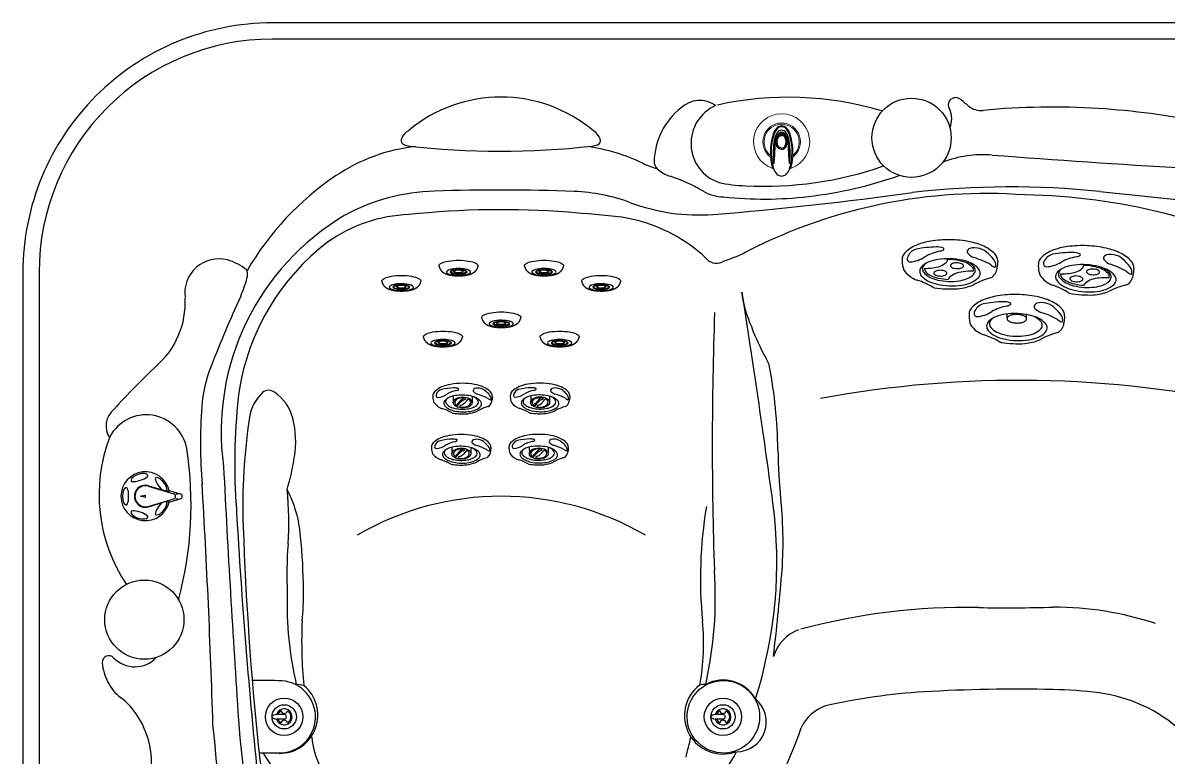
# Model space of a CAD drawing. Extents: x 941 to 1034, y 781 to 934.
# Drawn here: x 941.4 to 996.5, y 854.3 to 889.7 of the extents above; entities that cross this region are included whole.
import ezdxf

# ---------------------------------------------------------------- set-up
doc = ezdxf.new("R2010")
doc.units = 0
doc.header["$MEASUREMENT"] = 0
for name, color, linetype in [('1', 4, 'Continuous'), ('CL', 8, 'Continuous'), ('DIM', 3, 'Continuous')]:
    doc.layers.add(name, color=color, linetype=linetype)

# ---------------------------------------------------------------- blocks, each defined once
blk = doc.blocks.new('MINIJET')
at = {"layer": '1', "color": 3}
for p, q in [((0.268, 0.23), (0.202, 0.23)), ((0.268, -0.23), (0.202, -0.23))]:
    blk.add_line(p, q, dxfattribs=at)
at = {"layer": '1', "color": 3, "extrusion": (2.34069e-18, 2.77556e-17, -1)}
for centre, major_axis, start_param, end_param in [((0, 0), (0, 0.94), 3.096514, 6.328264), ((0.297, 0), (0, 0.58), 1.213768, 7.496953), ((0.268, 0), (0, 0.2), 1.213768, 7.496953), ((0.278, 0), (0, 0.379), 6.174551, 9.533412)]:
    blk.add_ellipse(centre, major_axis=major_axis, ratio=0.28756, start_param=start_param, end_param=end_param, dxfattribs=at)
at = {"layer": '1', "color": 3, "extrusion": (2.34069e-18, -2.77556e-17, -1)}
for centre, major_axis, start_param, end_param in [((0.297, 0), (0, 0.58), 4.355360367553331, 10.63854567473292), ((0.268, 0), (0, 0.23), 1.213768, 7.496953)]:
    blk.add_ellipse(centre, major_axis=major_axis, ratio=0.28756, start_param=start_param, end_param=end_param, dxfattribs=at)
at = {"layer": '1', "color": 3, "extrusion": (2.34069e-18, -8.32667e-17, -1)}
blk.add_ellipse((0.297, 0), major_axis=(0, 0.407), ratio=0.28756, start_param=4.355360367553329, end_param=10.63854567473291, dxfattribs=at)
at = {"layer": '1', "color": 3}
for points, knots in [([(0.012, -0.939), (0.047, -0.932), (0.079, -0.923), (0.11, -0.911), (0.138, -0.898), (0.169, -0.881), (0.196, -0.862), (0.221, -0.843), (0.243, -0.824), (0.269, -0.796), (0.292, -0.769), (0.312, -0.742), (0.329, -0.716), (0.351, -0.678), (0.369, -0.64), (0.385, -0.602), (0.399, -0.565), (0.411, -0.527), (0.428, -0.467), (0.441, -0.406), (0.453, -0.343), (0.462, -0.279), (0.469, -0.213), (0.474, -0.162), (0.477, -0.11), (0.478, -0.057), (0.479, -0.005), (0.479, 0.048), (0.476, 0.111), (0.473, 0.174), (0.467, 0.236), (0.46, 0.297), (0.452, 0.348), (0.443, 0.399), (0.432, 0.448), (0.42, 0.496), (0.406, 0.543), (0.389, 0.593), (0.368, 0.642), (0.343, 0.692), (0.32, 0.73), (0.293, 0.768), (0.259, 0.807), (0.228, 0.837), (0.19, 0.867), (0.157, 0.888), (0.12, 0.907), (0.078, 0.923), (0.033, 0.935), (0.012, 0.939)], [1.258846, 1.258846, 1.28405, 1.309253, 1.334457, 1.359661, 1.389764, 1.419868, 1.449972, 1.480075, 1.522807, 1.565539, 1.60827, 1.651002, 1.715116, 1.779231, 1.843346, 1.90746, 1.971575, 2.071337, 2.171099, 2.270861, 2.370623, 2.470385, 2.54716, 2.623934, 2.700709, 2.777484, 2.854259, 2.947334, 3.040409, 3.133485, 3.22656, 3.306164, 3.385768, 3.465372, 3.544977, 3.624581, 3.7092, 3.79382, 3.87844, 3.94015, 4.001861, 4.063571, 4.110156, 4.15674, 4.191384, 4.226028, 4.260673, 4.295317, 4.310282, 4.310282]), ([(0.266, -0.377), (0.262, -0.375), (0.256, -0.369), (0.25, -0.361), (0.242, -0.35), (0.235, -0.335), (0.226, -0.316), (0.218, -0.293), (0.211, -0.268), (0.204, -0.238), (0.197, -0.205), (0.192, -0.17), (0.188, -0.132), (0.184, -0.092), (0.182, -0.052), (0.181, -0.01), (0.181, 0.031), (0.183, 0.073), (0.186, 0.113), (0.19, 0.152), (0.195, 0.189), (0.201, 0.224), (0.208, 0.256), (0.216, 0.285), (0.224, 0.31), (0.233, 0.332), (0.242, 0.349), (0.25, 0.361), (0.257, 0.37), (0.263, 0.375), (0.266, 0.377)], [5.178052, 5.178052, 5.268561, 5.359069, 5.444224, 5.529379, 5.614534, 5.70861, 5.802687, 5.896764, 5.997577, 6.09839, 6.199203, 6.302796, 6.406388, 6.50998, 6.614493, 6.719006, 6.823518, 6.927955, 7.032392, 7.136828, 7.2401, 7.343372, 7.446644, 7.546427, 7.646211, 7.745995, 7.837037, 7.928079, 8.019121, 8.102376, 8.102376])]:
    blk.add_open_spline(points, degree=1, knots=knots, dxfattribs=at)
blk = doc.blocks.new('MIDJET')
at = {"layer": '1', "color": 2}
for p, q in [((-0.807, 1.23), (-0.838, 1.197)), ((1.234, -0.77), (1.097, -0.894))]:
    blk.add_line(p, q, dxfattribs=at)
at = {"layer": '1', "color": 3}
for p, q in [((-0.108, 0.542), (-0.326, 0.317)), ((-0.279, 0.064), (-0.061, 0.08)), ((-0.004, 0.138), (-0.223, 0.122)), ((0.279, -0.064), (0.061, -0.08)), ((0.532, -0.105), (0.326, -0.317))]:
    blk.add_line(p, q, dxfattribs=at)
at = {"layer": '1', "color": 2}
blk.add_lwpolyline([(1.234, -0.77, 0.194738), (1.316, -0.571, 0.099647), (1.238, -0.169, 0.057272), (1.021, 0.223, 0.043868), (0.641, 0.666, 0.043868), (0.19, 1.037, 0.057272), (-0.206, 1.246, 0.099647), (-0.609, 1.316, 0.194738), (-0.807, 1.23, 0.194738)], format="xyb", dxfattribs=at)
blk.add_lwpolyline([(-0.667, 0.613, 0.188918), (-0.726, 0.482, 0.101146), (-0.686, 0.223, 0.059435), (-0.556, -0.03, 0.045845), (-0.323, -0.316, 0.045845), (-0.041, -0.555, 0.059435), (0.21, -0.69, 0.101146), (0.468, -0.735, 0.188918), (0.6, -0.678, 0.188918), (0.659, -0.547, 0.101146), (0.619, -0.289, 0.059435), (0.489, -0.035, 0.045845), (0.255, 0.251, 0.045845), (-0.026, 0.49, 0.059435), (-0.278, 0.624, 0.101146), (-0.535, 0.669, 0.188918)], format="xyb", close=True, dxfattribs=at)
at = {"layer": '1', "color": 3}
for points in [[(-0.555, 0.609, 0.188918), (-0.606, 0.495, 0.101146), (-0.572, 0.269, 0.059435), (-0.458, 0.048, 0.045845), (-0.255, -0.201, 0.045845), (-0.009, -0.409, 0.059435), (0.21, -0.527, 0.101146), (0.434, -0.566, 0.188918), (0.549, -0.517, 0.188918), (0.601, -0.402, 0.101146), (0.566, -0.177, 0.010554), (0.549, -0.136, 0.045845)], [(-0.39, 0.657, 0.021992), (-0.44, 0.658, 0.188918), (-0.555, 0.609, 0.188918)]]:
    blk.add_lwpolyline(points, format="xyb", dxfattribs=at)
at = {"layer": '1', "color": 2}
for centre, radius, start, end in [((-0.221, 0.619), 0.845, 136.8727, 156.0974), ((-0.193, 0.85), 0.808, 172.0799, 208.2707), ((-2.843, -0.597), 2.211, 15.4841, 28.7649), ((-0.612, 0.022), 0.104, 195.4841, 218.053), ((2.071, 2.122), 3.511, 218.053, 229.6922), ((0.924, 0.956), 1.884, 233.3562, 247.6134), ((-0.306, -2.906), 2.18, 61.2651, 76.3978), ((0.792, -0.902), 0.104, 241.2651, 266.3557), ((0.812, -0.592), 0.416, 266.3557, 313.34)]:
    blk.add_arc(centre, radius, start, end, dxfattribs=at)
at = {"layer": '1', "color": 3}
for centre, radius, start, end in [((-0.613, 1.075), 0.0962, 115.5379, 218.2409), ((-0.474, 0.816), 0.391, 62.4424, 117.4848), ((-1.936, -1.52), 3.145, 47.4817, 58.5207), ((-0.112, 1.702), 0.897, 229.9802, 260.5708), ((-0.573, -0.519), 1.374, 56.5538, 76.7899), ((0.316, 0.845), 0.255, 238.8727, 267.0119), ((-0.196, 0.367), 0.578, 27.8789, 48.1982), ((0.287, 0.62), 0.0336, 299.1672, 31.2427), ((0.805, 0.013), 0.0642, 124.7288, 178.1555), ((1.238, -0.001), 0.497, 178.1555, 204.6324), ((0.835, -0.031), 0.117, 65.0552, 124.7288), ((0.624, -0.412), 0.552, 358.337, 61.8827), ((-1.284, -1.415), 2.396, 17.1965, 30.2424), ((0.346, -0.545), 0.838, 347.7491, 8.0156), ((1.473, -0.643), 0.472, 187.8464, 204.9741), ((1.065, -0.823), 0.0273, 223.4142, 307.3046), ((0.946, -0.662), 0.228, 306.4319, 344.5426)]:
    blk.add_arc(centre, radius, start, end, dxfattribs=at)
for centre, major_axis, start_param, end_param in [((0, 0), (-0.326, 0.317), 1.091268269871018, 7.374453577050604), ((0, 0), (-0.276, 0.268), 4.477221, 7.019846), ((-0.29, 0.084), (-0.0179, 0.0174), 0.736661, 2.662065), ((-0.234, 0.142), (-0.0179, 0.0174), 0.736661, 2.662065), ((0.163, -0.326), (-0.358, 0.349), 5.204989, 5.803657), ((0.219, -0.268), (-0.358, 0.349), 5.216913, 5.803657), ((0.175, 0.077), (-0.0538, 0.0523), 2.063397, 4.477221), ((-0.175, -0.077), (-0.0538, 0.0523), 5.204989, 7.618814), ((0, 0), (-0.276, 0.268), 1.335628, 3.878254), ((-0.163, 0.326), (-0.358, 0.349), 2.063397, 2.662065), ((0.29, -0.084), (-0.0179, 0.0174), 3.878254, 5.803657)]:
    blk.add_ellipse(centre, major_axis=major_axis, ratio=0.587975, start_param=start_param, end_param=end_param, dxfattribs=at)
blk = doc.blocks.new('JET-HSS-Rot')
at = {"layer": '1', "color": 2}
for p, q in [((0.984, 2.3), (1.28, 2.282)), ((0.984, -2.3), (1.056, -2.298))]:
    blk.add_line(p, q, dxfattribs=at)
blk.add_lwpolyline([(0.984, 2.3, 0.194738), (0.662, 2.17, 0.099647), (0.288, 1.626, 0.057272), (0.082, 0.936, 0.043868), (0, 0, 0.043868), (0.082, -0.936, 0.057272), (0.288, -1.626, 0.099647), (0.662, -2.17, 0.194738), (0.984, -2.3, 0.194738)], format="xyb", dxfattribs=at)
blk.add_lwpolyline([(1.536, -1.445, 0.188918), (1.753, -1.364, 0.101146), (2.005, -1.027, 0.059435), (2.15, -0.592, 0.045845), (2.216, -0.001, 0.045845), (2.173, 0.591, 0.059435), (2.045, 1.032, 0.101146), (1.806, 1.379, 0.188918), (1.592, 1.468, 0.188918), (1.376, 1.387, 0.101146), (1.123, 1.05, 0.059435), (0.978, 0.615, 0.045845), (0.913, 0.024, 0.045845), (0.955, -0.568, 0.059435), (1.083, -1.009, 0.101146), (1.322, -1.356, 0.188918)], format="xyb", close=True, dxfattribs=at)
at = {"layer": '1', "color": 3}
for points in [[(1.497, 1.133, 0.05275), (1.452, 1.138, 0.201072), (1.295, 1.077, 0.097869), (1.106, 0.8, 0.054977), (0.998, 0.449, 0.041817), (0.949, -0.03, 0.007193), (0.948, -0.114, 0.054977)], [(1.414, -1.311, 0.188918), (1.603, -1.241, 0.101146), (1.823, -0.947, 0.059435), (1.949, -0.568, 0.045845), (2.007, -0.053, 0.045845), (1.969, 0.464, 0.059435), (1.858, 0.848, 0.101146), (1.65, 1.15, 0.188918), (1.463, 1.227, 0.188918), (1.274, 1.157, 0.101146), (1.055, 0.863, 0.010554), (1.026, 0.798, 0.045845)], [(1.497, 1.133, 0.00103), (1.497, 1.121, 0.041817), (1.528, 0.64, 0.054977), (1.621, 0.285, 0.097869), (1.8, 0.001, 0.146765), (1.909, -0.061, 0.201072)], [(1.399, -1.218, 0.034613), (1.368, -0.82, 0.054977), (1.275, -0.465, 0.097869), (1.096, -0.181, 0.193766), (0.948, -0.114, 0.201072)], [(1.406, -1.218, 0.201072), (1.562, -1.156, 0.097869), (1.752, -0.88, 0.054977), (1.859, -0.529, 0.040785), (1.909, -0.061, 0.041817)], [(1.172, -1.175, 0.021992), (1.228, -1.234, 0.188918), (1.414, -1.311, 0.188918)], [(1.172, -1.175, 0.021992), (1.228, -1.234, 0.188918), (1.414, -1.311, 0.188918)]]:
    blk.add_lwpolyline(points, format="xyb", dxfattribs=at)
for points in [[(1.246, 0.028, 0.191184), (1.292, 0.046, 0.100578), (1.344, 0.121, 0.058587), (1.372, 0.215, 0.045064), (1.383, 0.343, 0.045064), (1.371, 0.471, 0.058587), (1.342, 0.565, 0.100578), (1.289, 0.639, 0.191184), (1.244, 0.657, 0.191184), (1.198, 0.639, 0.100578), (1.146, 0.565, 0.058587), (1.118, 0.47, 0.045064), (1.107, 0.342, 0.045064), (1.119, 0.214, 0.058587), (1.148, 0.12, 0.100578), (1.201, 0.046, 0.191184)], [(1.617, -0.76, 0.191184), (1.662, -0.742, 0.100578), (1.714, -0.668, 0.058587), (1.743, -0.573, 0.045064), (1.754, -0.445, 0.045064), (1.742, -0.317, 0.058587), (1.713, -0.223, 0.100578), (1.66, -0.149, 0.191184), (1.615, -0.131, 0.191184), (1.569, -0.149, 0.100578), (1.517, -0.224, 0.058587), (1.489, -0.318, 0.045064), (1.477, -0.446, 0.045064), (1.49, -0.574, 0.058587), (1.519, -0.668, 0.100578), (1.571, -0.742, 0.191184)]]:
    blk.add_lwpolyline(points, format="xyb", close=True, dxfattribs=at)
at = {"layer": '1'}
blk.add_lwpolyline([(1.399, -1.218, 0.007033), (1.406, -1.218, 0.201072)], format="xyb", dxfattribs=at)
blk.add_lwpolyline([(1.399, -1.218, 0.007033), (1.406, -1.218, 0.201072)], format="xyb", dxfattribs=at)
at = {"layer": '1', "color": 3}
for centre, radius, start, end in [((1.183, 1.847), 0.366, 80.8518, 118.9625), ((1.235, 2.165), 0.0439, 357.8341, 81.7245), ((1.258, 1.195), 0.889, 132.7569, 196.3026), ((1.724, 1.025), 1.349, 122.169, 142.4355), ((4.562, 0.132), 3.857, 151.6164, 164.6623), ((0.568, 2.431), 0.76, 322.2664, 339.394), ((0.095, 1.439), 0.801, 312.5754, 339.0523), ((0.583, 1.008), 0.188, 199.4752, 259.1487), ((0.567, 0.925), 0.103, 259.1487, 312.5754), ((1.287, -0.625), 0.931, 162.2988, 182.6181), ((0.453, -0.355), 0.0541, 73.5871, 165.6626), ((0.16, -0.575), 0.411, 13.2926, 41.4318), ((2.731, -0.06), 2.211, 190.9737, 211.2098), ((5.417, -0.499), 5.062, 181.9016, 192.9406), ((1.085, -1.451), 0.629, 196.8623, 251.9047), ((-0.343, -2.033), 1.443, 4.4001, 34.9907), ((0.943, -1.903), 0.155, 249.9578, 352.6608)]:
    blk.add_arc(centre, radius, start, end, dxfattribs=at)
at = {"layer": '1', "color": 2}
for centre, radius, start, end in [((1.254, 1.613), 0.669, 40.7757, 87.76), ((1.634, 1.941), 0.168, 15.685, 40.7757), ((5.174, 2.935), 3.51, 195.685, 210.8178), ((-0.652, -0.001), 3.033, 7.7761, 22.0333), ((-3.284, 0.004), 5.652, 352.4729, 4.1121), ((5.378, -2.583), 3.559, 149.904, 163.1848), ((2.153, -0.714), 0.168, 329.904, 352.4729), ((0.729, -1.167), 1.301, 306.4998, 342.6906), ((1.026, -0.938), 1.361, 271.2926, 290.5173)]:
    blk.add_arc(centre, radius, start, end, dxfattribs=at)
blk = doc.blocks.new('AIRVALVE')
at = {"layer": '1', "color": 3}
for points in [[(0, -0.361, -0.315142), (-0.226, -0.203, -0.18995), (-0.227, 0.196, -0.321841), (0, 0.358, -0.321841)], [(0, -0.301, -0.313827), (-0.177, -0.179, -0.191301), (-0.177, 0.18, -0.313824), (0, 0.302, -0.313824)], [(0, -0.361, 0.315142), (0.226, -0.203, 0.18995), (0.226, 0.196, 0.321841), (0, 0.358, 0.321841)], [(0, -0.301, 0.313827), (0.176, -0.179, 0.191301), (0.177, 0.18, 0.313824), (0, 0.302, 0.313824)]]:
    blk.add_lwpolyline(points, format="xyb", dxfattribs=at)
at = {"layer": '1', "color": 2, "linetype": 'Continuous', "lineweight": 0}
for centre, start, end in [((-0.001, 0), 89.9806, 250.9039), ((0, 0), 289.0961, 90.0194)]:
    blk.add_arc(centre, 1.35, start, end, dxfattribs=at)
at = {"layer": '1', "color": 3, "lineweight": 0}
for centre, radius, start, end in [((-0.001, 0), 0.904, 89.971, 234.0158), ((-0.001, 0), 0.846, 89.9691, 230.785), ((0, 0), 0.904, 305.9842, 90.029), ((0, 0), 0.846, 309.215, 90.0309)]:
    blk.add_arc(centre, radius, start, end, dxfattribs=at)
at = {"layer": '1', "color": 3}
for centre, radius, start, end in [((0.288, 0.156), 0.727, 137.3155, 162.114), ((0.285, 0.168), 0.679, 134.6535, 155.2206), ((-0.001, 0.449), 0.316, 89.9436, 140.7663), ((-0.001, 0.314), 0.247, 89.9147, 149.361), ((-0.001, 0.458), 0.271, 89.8214, 134.6535), ((0, 0.449), 0.316, 39.2337, 90.0564), ((0, 0.458), 0.271, 45.3465, 90.1786), ((0, 0.314), 0.247, 30.639, 90.0853), ((-0.286, 0.168), 0.679, 24.7794, 45.3465), ((-0.289, 0.156), 0.727, 17.886, 42.6845), ((2.301, -0.493), 2.841, 162.114, 183.2782), ((1.83, -0.428), 2.334, 157.8169, 183.0748), ((0.861, -0.196), 1.249, 149.361, 174.2752), ((-4.441, 0.724), 4.188, 348.9682, 350.9757), ((0.802, -0.203), 1.125, 159.5686, 175.7316), ((0.319, -0.032), 0.632, 154.5984, 170.9757), ((0.075, 0.068), 0.349, 134.6301, 159.5686), ((0.537, -0.136), 0.873, 146.1687, 154.5984), ((0, 0.224), 0.227, 90.0848, 146.1687), ((0.016, 0.128), 0.266, 93.7523, 134.6301), ((-0.001, 0.224), 0.227, 33.8313, 89.9152), ((-0.017, 0.128), 0.266, 45.3699, 86.2477), ((-0.076, 0.068), 0.349, 20.4314, 45.3699), ((-0.538, -0.136), 0.873, 25.4016, 33.8313), ((-0.862, -0.196), 1.249, 5.7248, 30.639), ((-0.319, -0.032), 0.632, 9.0243, 25.4016), ((-0.803, -0.203), 1.125, 4.2684, 20.4314), ((4.441, 0.724), 4.188, 189.0243, 191.0318), ((-1.831, -0.428), 2.334, 356.9252, 22.1831), ((-2.301, -0.493), 2.841, 356.7218, 17.886), ((4.917, -0.603), 5.325, 174.2752, 183.1265), ((-6.839, -0.536), 6.484, 355.7451, 1.0002), ((2.459, -0.449), 2.815, 172.4176, 179.4691), ((10.219, -0.764), 10.561, 178.1966, 179.7723), ((6.947, -0.661), 7.288, 175.7316, 178.1966), ((-6.948, -0.661), 7.288, 1.8034, 4.2684), ((-2.46, -0.449), 2.815, 0.5309, 7.5824), ((-10.22, -0.764), 10.561, 0.2277, 1.8034), ((6.838, -0.536), 6.484, 178.9998, 184.2549), ((-4.918, -0.603), 5.325, 356.8735, 5.7248), ((2.713, -0.478), 3.255, 184.4542, 194.1778), ((2.224, -0.515), 2.725, 180.8159, 195.4905), ((0.602, -0.839), 1.003, 183.1265, 190.4498), ((-0.355, -1.015), 0.0297, 190.4498, 209.0932), ((-0.338, -1.006), 0.0492, 209.0932, 215.3978), ((-0.376, -1.032), 0.00301, 215.3978, 350.8779), ((-0.409, -1.014), 0.0406, 333.001, 349.5922), ((-2.094, -0.715), 1.752, 350.2174, 359.7723), ((2.093, -0.715), 1.752, 180.2277, 189.7826), ((0.408, -1.014), 0.0406, 190.4078, 206.999), ((0.375, -1.032), 0.00301, 189.1221, 324.6022), ((0.337, -1.006), 0.0492, 324.6022, 330.9068), ((0.354, -1.015), 0.0297, 330.9068, 349.5502), ((-0.603, -0.839), 1.003, 349.5502, 356.8735), ((-2.225, -0.515), 2.725, 344.5095, 359.1841), ((-2.714, -0.478), 3.255, 345.8222, 355.5458), ((-0.438, -1.262), 0.0149, 250.8083, 302.5982), ((-0.438, -1.261), 0.0152, 302.5014, 335.002), ((-0.414, -1.27), 0.0106, 81.6045, 167.3023), ((-0.445, -1.375), 0.119, 70.118, 74.2786), ((-0.41, -1.276), 0.0151, 21.315, 66.3223), ((0.207, -1.099), 0.626, 193.2713, 228.3179), ((-0.001, -1.348), 0.301, 226.3593, 270.087), ((0, -1.348), 0.301, 269.913, 313.6407), ((-0.208, -1.099), 0.626, 311.6821, 346.7287), ((0.409, -1.276), 0.0151, 113.6777, 158.685), ((0.444, -1.375), 0.119, 105.7214, 109.882), ((0.413, -1.27), 0.0106, 12.6977, 98.3955), ((0.437, -1.261), 0.0152, 204.998, 237.4986), ((0.437, -1.262), 0.0149, 237.4018, 289.1917)]:
    blk.add_arc(centre, radius, start, end, dxfattribs=at)
blk = doc.blocks.new('JET-HSS-Standard')
at = {"layer": '1', "color": 2}
for p, q in [((0.984, 2.3), (1.28, 2.282)), ((1.162, 0.474), (0.952, 0.472)), ((1.166, -0.466), (0.941, -0.471)), ((0.984, -2.3), (1.056, -2.298))]:
    blk.add_line(p, q, dxfattribs=at)
blk.add_lwpolyline([(0.984, 2.3, 0.194738), (0.662, 2.17, 0.099647), (0.288, 1.626, 0.057272), (0.082, 0.936, 0.043868), (0, 0, 0.043868), (0.082, -0.936, 0.057272), (0.288, -1.626, 0.099647), (0.662, -2.17, 0.194738), (0.984, -2.3, 0.194738)], format="xyb", dxfattribs=at)
for points in [[(1.536, -1.445, 0.188918), (1.753, -1.364, 0.101146), (2.005, -1.027, 0.059435), (2.15, -0.592, 0.045845), (2.216, -0.001, 0.045845), (2.173, 0.591, 0.059435), (2.045, 1.032, 0.101146), (1.806, 1.379, 0.188918), (1.592, 1.468, 0.188918), (1.376, 1.387, 0.101146), (1.123, 1.05, 0.059435), (0.978, 0.615, 0.045845), (0.913, 0.024, 0.045845), (0.955, -0.568, 0.059435), (1.083, -1.009, 0.101146), (1.322, -1.356, 0.188918)], [(1.166, -0.466, 0.191184), (1.234, -0.439, 0.100578), (1.312, -0.328, 0.058587), (1.354, -0.186, 0.045064), (1.371, 0.005, 0.045064), (1.353, 0.196, 0.058587), (1.309, 0.337, 0.100578), (1.231, 0.447, 0.191184), (1.162, 0.474, 0.191184), (1.095, 0.447, 0.100578), (1.017, 0.336, 0.058587), (0.974, 0.194, 0.045064), (0.958, 0.003, 0.045064), (0.976, -0.188, 0.058587), (1.019, -0.329, 0.100578), (1.098, -0.44, 0.191184)]]:
    blk.add_lwpolyline(points, format="xyb", close=True, dxfattribs=at)
at = {"layer": '1', "color": 3}
for points in [[(1.414, -1.311, 0.188918), (1.603, -1.241, 0.101146), (1.823, -0.947, 0.059435), (1.949, -0.568, 0.045845), (2.007, -0.053, 0.045845), (1.969, 0.464, 0.059435), (1.858, 0.848, 0.101146), (1.65, 1.15, 0.188918), (1.463, 1.227, 0.188918), (1.274, 1.157, 0.101146), (1.055, 0.863, 0.010554), (1.026, 0.798, 0.045845)], [(1.172, -1.175, 0.021992), (1.228, -1.234, 0.188918), (1.414, -1.311, 0.188918)]]:
    blk.add_lwpolyline(points, format="xyb", dxfattribs=at)
for centre, radius, start, end in [((1.183, 1.847), 0.366, 80.8518, 118.9625), ((1.235, 2.165), 0.0439, 357.8341, 81.7245), ((1.258, 1.195), 0.889, 132.7569, 196.3026), ((1.724, 1.025), 1.349, 122.169, 142.4355), ((4.562, 0.132), 3.857, 151.6164, 164.6623), ((0.568, 2.431), 0.76, 322.2664, 339.394), ((0.095, 1.439), 0.801, 312.5754, 339.0523), ((0.583, 1.008), 0.188, 199.4752, 259.1487), ((0.567, 0.925), 0.103, 259.1487, 312.5754), ((1.287, -0.625), 0.931, 162.2988, 182.6181), ((0.453, -0.355), 0.0541, 73.5871, 165.6626), ((0.16, -0.575), 0.411, 13.2926, 41.4318), ((2.731, -0.06), 2.211, 190.9737, 211.2098), ((5.417, -0.499), 5.062, 181.9016, 192.9406), ((1.085, -1.451), 0.629, 196.8623, 251.9047), ((-0.343, -2.033), 1.443, 4.4001, 34.9907), ((0.943, -1.903), 0.155, 249.9578, 352.6608)]:
    blk.add_arc(centre, radius, start, end, dxfattribs=at)
at = {"layer": '1', "color": 2}
for centre, radius, start, end in [((1.254, 1.613), 0.669, 40.7757, 87.76), ((1.634, 1.941), 0.168, 15.685, 40.7757), ((5.174, 2.935), 3.51, 195.685, 210.8178), ((-0.652, -0.001), 3.033, 7.7761, 22.0333), ((-3.284, 0.004), 5.652, 352.4729, 4.1121), ((5.378, -2.583), 3.559, 149.904, 163.1848), ((2.153, -0.714), 0.168, 329.904, 352.4729), ((0.729, -1.167), 1.301, 306.4998, 342.6906), ((1.026, -0.938), 1.361, 271.2926, 290.5173)]:
    blk.add_arc(centre, radius, start, end, dxfattribs=at)
blk = doc.blocks.new('2005ENVOY')
at = {"layer": '1', "color": 3}
for p, q in [((6.025, 66.712), (7.256, 66.344)), ((7.35, 66.344), (7.474, 66.344)), ((6.025, 65.737), (7.256, 66.105)), ((7.35, 66.105), (7.474, 66.105)), ((12.57, 55.722), (12.201, 55.722)), ((33.68, 55.722), (33.311, 55.722)), ((12.57, 55.502), (12.201, 55.502)), ((33.68, 55.502), (33.311, 55.502))]:
    blk.add_line(p, q, dxfattribs=at)
at = {"layer": '1', "color": 2}
for p, q in [((6.044, 66.732), (6.716, 66.532)), ((5.643, 66.225), (5.893, 66.285)), ((5.893, 66.165), (5.643, 66.225)), ((5.893, 66.165), (5.893, 66.285)), ((7.005, 66.49), (7.087, 66.49)), ((7.087, 66.49), (7.573, 66.344)), ((6.044, 65.717), (6.716, 65.917)), ((7.005, 65.96), (7.087, 65.96)), ((7.087, 65.96), (7.573, 66.105))]:
    blk.add_line(p, q, dxfattribs=at)
at = {"layer": '1', "linetype": 'Continuous'}
blk.add_lwpolyline([(81, 0, 0.414214), (93, 12), (93, 77, 0.414214), (81, 89), (12, 89, 0.414214), (0, 77), (0, 12, 0.414214), (12, 0)], format="xyb", close=True, dxfattribs=at)
at = {"layer": '1', "color": 3, "linetype": 'Continuous'}
blk.add_lwpolyline([(81, 0.779, 0.414214), (92.221, 12), (92.221, 77, 0.414214), (81, 88.221), (12, 88.221, 0.414214), (0.779, 77), (0.779, 12, 0.414214), (12, 0.779)], format="xyb", close=True, dxfattribs=at)
at = {"layer": '1', "color": 2, "linetype": 'Continuous'}
for centre in [(42.753, 83.471), (5.843, 60.288)]:
    blk.add_circle(centre, 1.906, dxfattribs=at)
at = {"layer": '1', "color": 2}
for centre in [(12.57, 55.612), (33.68, 55.612)]:
    blk.add_circle(centre, 0.9, dxfattribs=at)
at = {"layer": '1', "color": 3}
for centre in [(12.57, 55.612), (33.68, 55.612)]:
    blk.add_circle(centre, 0.585, dxfattribs=at)
for centre, radius, start, end in [((22.996, 78.503), 6.927, 49.8854, 129.9571), ((36.823, 69.605), 15.817, 73.3702, 102.4622), ((44.876, 85.053), 0.354, 56.5675, 217.2719), ((33.752, 82.248), 3.384, 128.3239, 178.7109), ((32.569, 83.924), 1.341, 55.2788, 133.0733), ((34.13, 83.206), 1.987, 114.0111, 251.2326), ((39.992, 78.897), 8.211, 47.9405, 51.7834), ((46.1, 85.787), 1, 232.5581, 275.3891), ((43.536, 84.391), 1.149, 337.4528, 22.9113), ((18.926, 83.146), 0.767, 119.5892, 155.8319), ((26.873, 82.991), 1, 25.1058, 54.0663), ((18.395, 83.343), 0.205, 145.3185, 232.9578), ((27.571, 83.344), 0.219, 291.3803, 18.9188), ((19.84, 74.536), 8.569, 96.3587, 124.0449), ((18.602, 83.692), 0.61, 237.2174, 262.0825), ((23.019, 121.981), 39.152, 263.398, 276.3836), ((25.692, 73.469), 9.704, 64.7773, 81.1115), ((27.25, 84.165), 1.101, 276.3836, 291.3803), ((46.212, 77.232), 5.428, 85.527, 111.1662), ((31.764, 86.36), 4.546, 244.7773, 253.9144), ((30.82, 82.318), 0.453, 175.9399, 227.248), ((35.679, 98.51), 17.366, 266.959, 289.2742), ((80.696, 518.045), 436.731, 265.52698, 266.73593), ((22.863, 70.062), 13.969, 124.0449, 149.8498), ((31.659, 83.226), 1.689, 227.248, 252.0676), ((28.686, 74.038), 7.968, 59.6936, 72.0676), ((35.328, 101.304), 20.802, 276.7991, 289.1892), ((34.828, 86.907), 5.739, 256.3952, 269.3025), ((33.762, 82.723), 2.092, 239.6936, 268.4811), ((35.677, 98.377), 17.853, 263.6631, 276.7991), ((46.365, 55.59), 25.201, 85.8069, 117.0672), ((47.733, 51.337), 29.391, 62.4824, 89.0738), ((22.993, 38.952), 41.062, 85.4743, 96.1788), ((18.807, 72.634), 7.146, 91.8735, 125.5099), ((20.58, 4.444), 75.654, 83.74792, 85.71464), ((27.653, 72.098), 7.64, 52.7287, 81.2223), ((21.452, 69.567), 11.185, 127.4136, 171.0511), ((29.633, 74.499), 4.532, 43.7956, 54.2681), ((30.86, 86.062), 8.989, 288.6574, 296.6922), ((9.434, 76.002), 1.647, 75.8005, 187.4487), ((9.136, 75.148), 2.549, 50.6753, 74.0087), ((33.373, 78.084), 0.649, 223.7956, 303.9818), ((5.655, 78.02), 5.287, 335.7902, 345.7753), ((10.667, 77.018), 0.132, 14.021, 50.6753), ((9.84, 76.959), 0.97, 345.7753, 357.4243), ((10.341, 76.936), 0.468, 357.4243, 14.021), ((-372.61, 11.092), 412.352, 7.63881, 9.06355), ((40.063, 76.651), 5.502, 186.2662, 204.3124), ((3.796, 75.535), 4.013, 310.9148, 3.189), ((87.101, 41.4), 84.013, 155.79021, 158.28351), ((216.128, 68.736), 182.962, 178.0189, 181.9064), ((46.471, 78.711), 12.214, 200.7419, 208.6512), ((34.824, 72.22), 1.125, 12.1788, 33.8295), ((30.75, 46.707), 35.456, 133.3206, 138.0621), ((15.114, 70.071), 6.526, 158.2835, 175.9571), ((12.432, 68.083), 23.895, 0.9058, 10.5471), ((38.631, 67.818), 28.443, 172.9549, 183.8429), ((12.883, 69.732), 2.002, 132.4207, 171.3681), ((11.828, 70.887), 0.438, 51.0728, 132.4207), ((10.982, 69.506), 2.055, 13.1966, 56.9174), ((33.094, 68.8), 24.551, 175.9571, 184.6757), ((5.039, 69.602), 1.04, 129.6081, 212.4302), ((5.934, 68.163), 1.98, 10.3568, 152.1908), ((39.099, 65.753), 28.518, 171.3681, 181.9705), ((8.665, 68.851), 4.462, 350.6517, 14.5882), ((11.38, 66.301), 7.718, 158.8488, 213.9909), ((-9.363, 65.812), 17.455, 344.7861, 8.9198), ((64.362, 68.904), 28.041, 180.9058, 185.9052), ((0.123, 70.203), 13.109, 343.8155, 350.9591), ((5.893, 66.225), 0.505, 74.7586, 285.2414), ((-403.348, 42.596), 412.683, 1.75593, 3.36761), ((7.22, 66.225), 0.125, 286.6317, 73.3683), ((7.626, 63.88), 5.745, 4.3004, 27.6794), ((-2.307, 64.999), 15.099, 355.9469, 5.8904), ((294.479, 81.817), 284.671, 183.20291, 185.84397), ((53.226, 62.274), 20.63, 170.3588, 185.717), ((14.814, 63.053), 21.459, 342.1499, 7.6388), ((17.287, 64.035), 19.285, 355.3384, 5.9052), ((164.343, 70.062), 153.836, 181.97052, 185.95116), ((34.914, 62.362), 22.214, 175.9469, 182.1194), ((-10.383, 61.732), 23.877, 359.9179, 6.1999), ((14.474, 61.326), 18.839, 347.2694, 4.029), ((-63.511, 70.623), 100.351, 353.06797, 355.33844), ((29.966, 61.074), 17.258, 178.4539, 193.0584), ((3.053, 61.367), 10.446, 353.6512, 1.8173), ((45.406, 29.833), 31.042, 88.963, 104.9087), ((47.376, 138.647), 77.789, 268.96305, 271.62124), ((49.608, 45.381), 15.508, 71.6245, 90.1155), ((35.207, 59.201), 21.796, 177.3423, 185.4715), ((21.973, 59.145), 10.779, 349.2661, 5.717), ((38.028, 57.914), 2.012, 110.9761, 162.7348), ((4.135, 58.238), 0.318, 43.5196, 185.4517), ((5.387, 59.427), 1.408, 223.5196, 317.0828), ((6.419, 58.456), 2.612, 185.4517, 206.6804), ((11.298, 12.86), 44.502, 88.4939, 90.365), ((12.335, 55.612), 1.74, 269.9144, 85.6144), ((33.683, 55.58), 1.798, 29.6817, 117.5537), ((6.003, 58.247), 2.146, 206.6804, 232.5839), ((12.348, 55.694), 1.842, 269.5092, 50.8558), ((13.067, 55.345), 1.832, 75.9711, 87.254), ((33.673, 55.668), 1.845, 127.4639, 289.7287), ((32.944, 55.29), 1.886, 93.3409, 101.4997), ((2.549, 53.732), 3.538, 32.5007, 52.5839), ((34.334, 55.365), 1.433, 270.1364, 50.718), ((12.57, 55.612), 0.385, 196.6015, 163.3985), ((12.57, 55.612), 0.11, 270, 90), ((33.68, 55.612), 0.385, 196.6015, 163.3985), ((33.68, 55.612), 0.11, 270, 90), ((2.004, 53.385), 4.185, 345.1397, 32.5007), ((-91.884, 44.289), 101.617, 358.80381, 6.18776), ((18.505, 55.135), 4.634, 186.3079, 221.4203), ((11.961, 58.994), 20.639, 345.0648, 347.8103), ((37.081, 56.796), 25.885, 185.9512, 196.1213), ((29.956, -23258.141), 23312.019, 90.0433137, 90.0456871), ((21.728, 60.015), 11.88, 211.2001, 233.7703), ((21.584, 60.895), 14.53, 323.2644, 331.3665)]:
    blk.add_arc(centre, radius, start, end, dxfattribs=at)
at = {"layer": '1', "color": 3, "linetype": 'Continuous'}
for start, end in [(86.4286, 95.3872), (78.2884, 86.4286)]:
    blk.add_arc((49.532, 49.395), 35.554, start, end, dxfattribs=at)
at = {"layer": '1', "color": 2, "linetype": 'Continuous'}
for centre, radius, start, end in [((47.5, 38.779), 42.329, 84.1519, 96.3785), ((19.985, 71.618), 9.286, 91.1394, 118.9065), ((23.004, -8.011), 88.971, 87.73509, 92.06356), ((26.133, 71.849), 9.05, 69.9533, 87.5483), ((19.837, 244.203), 164.963, 274.65033, 278.00056), ((88.365, 420.928), 341.999, 263.86464, 265.11375), ((32.53, 89.233), 9.474, 249.6494, 274.1267), ((21.631, 69.327), 12.092, 120.4887, 187.8991), ((47.894, 19.832), 51.971, 77.4852, 100.5485), ((693.707, 101.846), 684.906, 182.860581, 183.883613), ((23.015, 52.464), 13.761, 59.7476, 120.2524), ((45.042, 28.216), 28.648, 93.4078, 102.9588), ((47.823, -18.486), 75.432, 88.6809, 93.4078), ((49.067, 35.568), 21.365, 82.7186, 88.6809), ((50.861, 49.607), 7.211, 47.414, 82.7186), ((39.22, 54.282), 1.948, 108.0289, 155.5204), ((46.287, 57.896), 35.996, 183.8836, 194.8751), ((16.908, 62.198), 21.735, 310.8779, 340.9096)]:
    blk.add_arc(centre, radius, start, end, dxfattribs=at)
at = {"layer": '1', "color": 2}
for centre, radius, start, end in [((5.893, 66.225), 1.175, 13.0342, 346.9658), ((5.893, 66.225), 0.53, 73.3683, 286.6317), ((7.005, 67.5), 1.01, 253.3683, 270), ((7.538, 66.225), 0.125, 286.6317, 73.3683), ((7.005, 64.95), 1.01, 90, 106.6317), ((12.57, 55.612), 0.325, 119.4924, 160.2168), ((12.57, 55.944), 0.168, 197.2349, 342.7651), ((12.57, 55.612), 0.325, 299.4924, 60.5076), ((33.68, 55.612), 0.325, 119.4924, 160.2168), ((33.68, 55.944), 0.168, 197.2349, 342.7651), ((33.68, 55.612), 0.325, 299.4924, 60.5076), ((12.57, 55.612), 0.325, 199.7832, 240.5076), ((12.57, 55.279), 0.168, 17.2349, 162.7651), ((33.68, 55.612), 0.325, 199.7832, 240.5076), ((33.68, 55.279), 0.168, 17.2349, 162.7651)]:
    blk.add_arc(centre, radius, start, end, dxfattribs=at)
at = {"layer": '1', "color": 3}
for centre, major_axis, ratio, start_param, end_param in [((5.61, 67.096), (-0.404, -0.131), 0.446662, 3.141593, 6.283185), ((5.61, 67.096), (-0.404, -0.131), 0.259221, 6.283185, 9.424778), ((6.634, 66.763), (-0.25, 0.344), 0.259221, 6.283185, 8.340154), ((6.634, 66.763), (-0.25, 0.344), 0.446662, 3.554613, 6.283185), ((4.977, 66.225), (0, -0.425), 0.446662, 3.141593, 6.283185), ((4.977, 66.225), (0, -0.425), 0.259221, 6.283185, 9.424778), ((6.634, 65.686), (0.25, 0.344), 0.259221, 7.367809, 9.424778), ((6.634, 65.686), (0.25, 0.344), 0.446662, 3.141593, 5.870165), ((5.61, 65.353), (0.404, -0.131), 0.446662, 3.141593, 6.283185), ((5.61, 65.353), (0.404, -0.131), 0.259221, 6.283185, 9.424778), ((33.7, 55.616), (-0.208, 1.732), 0.999979, 3.141593, 9.424778), ((12.277, 55.612), (0.293, 0), 0.389612, 1.835239, 4.447946), ((33.387, 55.612), (0.293, 0), 0.389612, 1.835239, 4.447946)]:
    blk.add_ellipse(centre, major_axis=major_axis, ratio=ratio, start_param=start_param, end_param=end_param, dxfattribs=at)
blk.add_blockref('AIRVALVE', (36.504, 83.278), dxfattribs=at)
at = {"layer": '1'}
for p, rotation in [((44.615, 78.567), 269.0808884463045), ((51.195, 78.279), 267.5047164784852)]:
    blk.add_blockref('JET-HSS-Rot', p, dxfattribs=dict(at, rotation=rotation))
at = {"layer": 'CL', "rotation": 269.0093651858544}
blk.add_blockref('JET-HSS-Standard', (47.836, 75.931), dxfattribs=at)
at = {"layer": 'DIM'}
for name, p, rotation in [('MINIJET', (20.959, 77.31), 270), ('MINIJET', (25.072, 77.31), 270), ('MINIJET', (18.209, 76.579), 270), ('MINIJET', (27.822, 76.579), 270), ('MINIJET', (23.015, 74.823), 270), ('MINIJET', (20.209, 73.897), 270), ('MINIJET', (25.822, 73.897), 270), ('MIDJET', (21.16, 70.735), 44.32261135197653), ('MIDJET', (24.885, 70.743), 44.32261135197653), ('MIDJET', (21.095, 68.272), 44.32261135197653), ('MIDJET', (24.82, 68.28), 44.32261135197653)]:
    blk.add_blockref(name, p, dxfattribs=dict(at, rotation=rotation))

msp = doc.modelspace()

# ---------------------------------------------------------------- block references
at = {"layer": '1'}
msp.add_blockref('2005ENVOY', (941.433, 800.675), dxfattribs=at)

doc.saveas('drawing.dxf')
